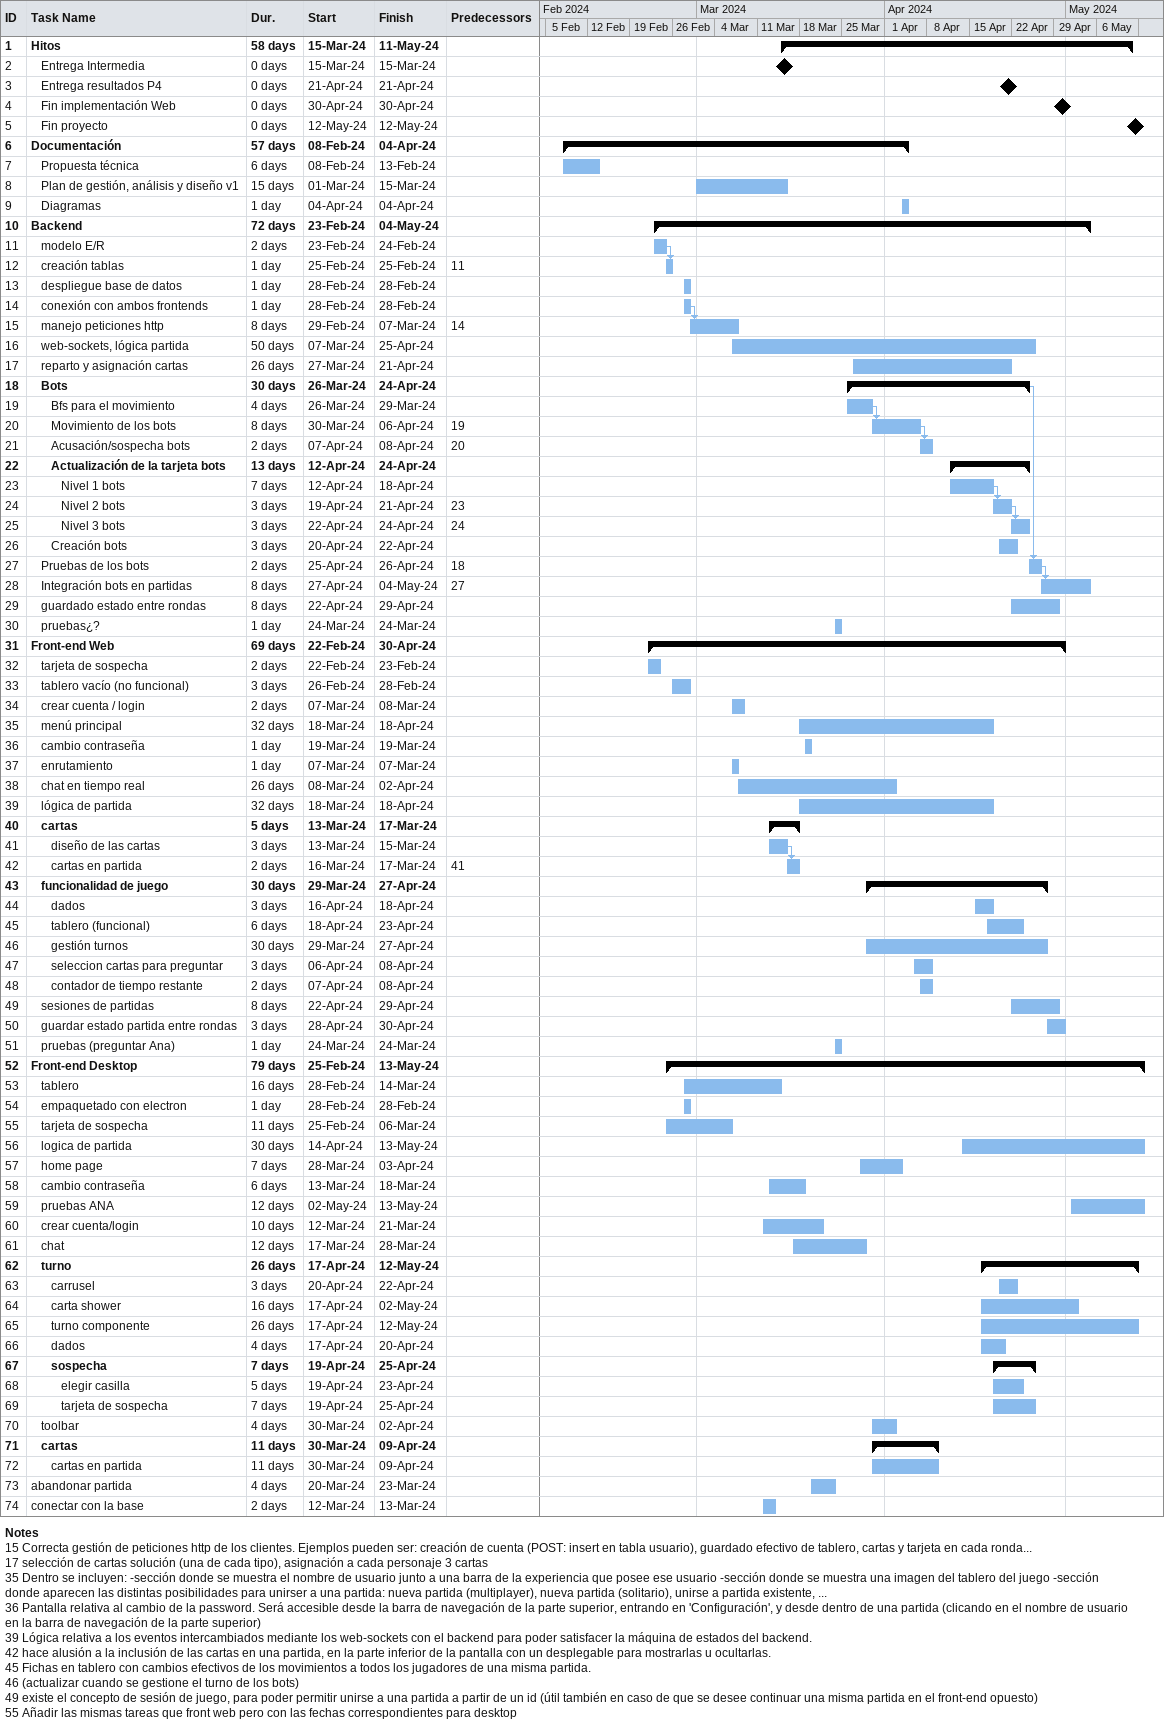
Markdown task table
| ID | Level | Task | Duration | Start | Finish | Predecessors |
|---|---|---|---|---|---|---|
| 1 | 1 | **Hitos** | 58d | 2024-03-15 | 2024-05-11 |  |
| 2 | 2 | Entrega Intermedia | 0d | 2024-03-15 | 2024-03-15 |  |
| 3 | 2 | Entrega resultados P4 | 0d | 2024-04-21 | 2024-04-21 |  |
| 4 | 2 | Fin implementación Web | 0d | 2024-04-30 | 2024-04-30 |  |
| 5 | 2 | Fin proyecto | 0d | 2024-05-12 | 2024-05-12 |  |
| 6 | 1 | **Documentación** | 57d | 2024-02-08 | 2024-04-04 |  |
| 7 | 2 | Propuesta técnica | 6d | 2024-02-08 | 2024-02-13 |  |
| 8 | 2 | Plan de gestión, análisis y diseño v1 | 15d | 2024-03-01 | 2024-03-15 |  |
| 9 | 2 | Diagramas | 1d | 2024-04-04 | 2024-04-04 |  |
| 10 | 1 | **Backend** | 72d | 2024-02-23 | 2024-05-04 |  |
| 11 | 2 | modelo E/R | 2d | 2024-02-23 | 2024-02-24 |  |
| 12 | 2 | creación tablas | 1d | 2024-02-25 | 2024-02-25 | 11 |
| 13 | 2 | despliegue base de datos | 1d | 2024-02-28 | 2024-02-28 |  |
| 14 | 2 | conexión con ambos frontends | 1d | 2024-02-28 | 2024-02-28 |  |
| 15 | 2 | manejo peticiones http | 8d | 2024-02-29 | 2024-03-07 | 14 |
| 16 | 2 | web-sockets, lógica partida | 50d | 2024-03-07 | 2024-04-25 |  |
| 17 | 2 | reparto y asignación cartas | 26d | 2024-03-27 | 2024-04-21 |  |
| 18 | 2 | **Bots** | 30d | 2024-03-26 | 2024-04-24 |  |
| 19 | 3 | Bfs para el movimiento | 4d | 2024-03-26 | 2024-03-29 |  |
| 20 | 3 | Movimiento de los bots | 8d | 2024-03-30 | 2024-04-06 | 19 |
| 21 | 3 | Acusación/sospecha bots | 2d | 2024-04-07 | 2024-04-08 | 20 |
| 22 | 3 | **Actualización de la tarjeta bots** | 13d | 2024-04-12 | 2024-04-24 |  |
| 23 | 4 | Nivel 1 bots | 7d | 2024-04-12 | 2024-04-18 |  |
| 24 | 4 | Nivel 2 bots | 3d | 2024-04-19 | 2024-04-21 | 23 |
| 25 | 4 | Nivel 3 bots | 3d | 2024-04-22 | 2024-04-24 | 24 |
| 26 | 3 | Creación bots | 3d | 2024-04-20 | 2024-04-22 |  |
| 27 | 2 | Pruebas de los bots | 2d | 2024-04-25 | 2024-04-26 | 18 |
| 28 | 2 | Integración bots en partidas | 8d | 2024-04-27 | 2024-05-04 | 27 |
| 29 | 2 | guardado estado entre rondas | 8d | 2024-04-22 | 2024-04-29 |  |
| 30 | 2 | pruebas¿? | 1d | 2024-03-24 | 2024-03-24 |  |
| 31 | 1 | **Front-end Web** | 69d | 2024-02-22 | 2024-04-30 |  |
| 32 | 2 | tarjeta de sospecha | 2d | 2024-02-22 | 2024-02-23 |  |
| 33 | 2 | tablero vacío (no funcional) | 3d | 2024-02-26 | 2024-02-28 |  |
| 34 | 2 | crear cuenta / login | 2d | 2024-03-07 | 2024-03-08 |  |
| 35 | 2 | menú principal | 32d | 2024-03-18 | 2024-04-18 |  |
| 36 | 2 | cambio contraseña | 1d | 2024-03-19 | 2024-03-19 |  |
| 37 | 2 | enrutamiento | 1d | 2024-03-07 | 2024-03-07 |  |
| 38 | 2 | chat en tiempo real | 26d | 2024-03-08 | 2024-04-02 |  |
| 39 | 2 | lógica de partida | 32d | 2024-03-18 | 2024-04-18 |  |
| 40 | 2 | **cartas** | 5d | 2024-03-13 | 2024-03-17 |  |
| 41 | 3 | diseño de las cartas | 3d | 2024-03-13 | 2024-03-15 |  |
| 42 | 3 | cartas en partida | 2d | 2024-03-16 | 2024-03-17 | 41 |
| 43 | 2 | **funcionalidad de juego** | 30d | 2024-03-29 | 2024-04-27 |  |
| 44 | 3 | dados | 3d | 2024-04-16 | 2024-04-18 |  |
| 45 | 3 | tablero (funcional) | 6d | 2024-04-18 | 2024-04-23 |  |
| 46 | 3 | gestión turnos | 30d | 2024-03-29 | 2024-04-27 |  |
| 47 | 3 | seleccion cartas para preguntar | 3d | 2024-04-06 | 2024-04-08 |  |
| 48 | 3 | contador de tiempo restante | 2d | 2024-04-07 | 2024-04-08 |  |
| 49 | 2 | sesiones de partidas | 8d | 2024-04-22 | 2024-04-29 |  |
| 50 | 2 | guardar estado partida entre rondas | 3d | 2024-04-28 | 2024-04-30 |  |
| 51 | 2 | pruebas (preguntar Ana) | 1d | 2024-03-24 | 2024-03-24 |  |
| 52 | 1 | **Front-end Desktop** | 79d | 2024-02-25 | 2024-05-13 |  |
| 53 | 2 | tablero | 16d | 2024-02-28 | 2024-03-14 |  |
| 54 | 2 | empaquetado con electron | 1d | 2024-02-28 | 2024-02-28 |  |
| 55 | 2 | tarjeta de sospecha | 11d | 2024-02-25 | 2024-03-06 |  |
| 56 | 2 | logica de partida | 30d | 2024-04-14 | 2024-05-13 |  |
| 57 | 2 | home page | 7d | 2024-03-28 | 2024-04-03 |  |
| 58 | 2 | cambio contraseña | 6d | 2024-03-13 | 2024-03-18 |  |
| 59 | 2 | pruebas ANA | 12d | 2024-05-02 | 2024-05-13 |  |
| 60 | 2 | crear cuenta/login | 10d | 2024-03-12 | 2024-03-21 |  |
| 61 | 2 | chat | 12d | 2024-03-17 | 2024-03-28 |  |
| 62 | 2 | **turno** | 26d | 2024-04-17 | 2024-05-12 |  |
| 63 | 3 | carrusel | 3d | 2024-04-20 | 2024-04-22 |  |
| 64 | 3 | carta shower | 16d | 2024-04-17 | 2024-05-02 |  |
| 65 | 3 | turno componente | 26d | 2024-04-17 | 2024-05-12 |  |
| 66 | 3 | dados | 4d | 2024-04-17 | 2024-04-20 |  |
| 67 | 3 | **sospecha** | 7d | 2024-04-19 | 2024-04-25 |  |
| 68 | 4 | elegir casilla | 5d | 2024-04-19 | 2024-04-23 |  |
| 69 | 4 | tarjeta de sospecha | 7d | 2024-04-19 | 2024-04-25 |  |
| 70 | 2 | toolbar | 4d | 2024-03-30 | 2024-04-02 |  |
| 71 | 2 | **cartas** | 11d | 2024-03-30 | 2024-04-09 |  |
| 72 | 3 | cartas en partida | 11d | 2024-03-30 | 2024-04-09 |  |
| 73 | 1 | abandonar partida | 4d | 2024-03-20 | 2024-03-23 |  |
| 74 | 1 | conectar con la base | 2d | 2024-03-12 | 2024-03-13 |  |

Notes
- 15: Correcta gestión de peticiones http de los clientes. Ejemplos pueden ser: creación de cuenta (POST: insert en tabla usuario), guardado efectivo de tablero, cartas y tarjeta en cada ronda...
- 17: selección de cartas solución (una de cada tipo), asignación a cada personaje 3 cartas
- 35: Dentro se incluyen: -sección donde se muestra el nombre de usuario junto a una barra de la experiencia que posee ese usuario -sección donde se muestra una imagen del tablero del juego -sección donde aparecen las distintas posibilidades para unirser a una partida: nueva partida (multiplayer), nueva partida (solitario), unirse a partida existente, ...
- 36: Pantalla relativa al cambio de la password. Será accesible desde la barra de navegación de la parte superior, entrando en 'Configuración', y desde dentro de una partida (clicando en el nombre de usuario en la barra de navegación de la parte superior)
- 39: Lógica relativa a los eventos intercambiados mediante los web-sockets con el backend para poder satisfacer la máquina de estados del backend.
- 42: hace alusión a la inclusión de las cartas en una partida, en la parte inferior de la pantalla con un desplegable para mostrarlas u ocultarlas.
- 45: Fichas en tablero con cambios efectivos de los movimientos a todos los jugadores de una misma partida.
- 46: (actualizar cuando se gestione el turno de los bots)
- 49: existe el concepto de sesión de juego, para poder permitir unirse a una partida a partir de un id (útil también en caso de que se desee continuar una misma partida en el front-end opuesto)
- 55: Añadir las mismas tareas que front web pero con las fechas correspondientes para desktop
